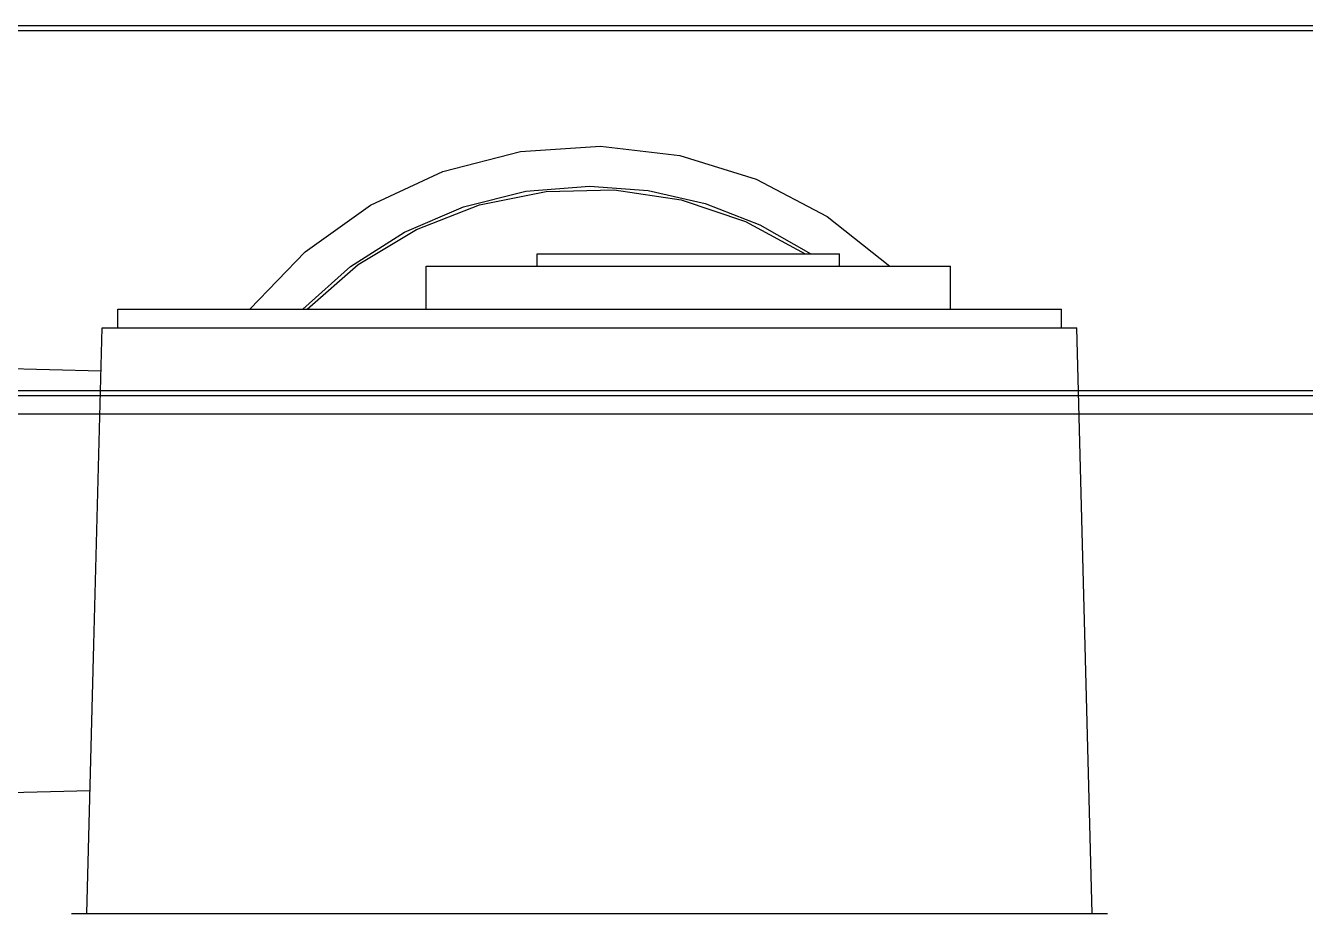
# Model space of a CAD drawing. Extents: x 431547 to 432141, y 118589 to 119430.
# Drawn here: x 431622.669 to 431625.856, y 119098.211 to 119100.423 of the extents above; entities that cross this region are included whole.
import ezdxf

# ---------------------------------------------------------------- set-up
doc = ezdxf.new("R2010")
doc.units = 0
doc.header["$LTSCALE"] = 300
doc.header["$MEASUREMENT"] = 0
doc.layers.add('1', color=7, linetype='CONTINUOUS')

msp = doc.modelspace()

# ---------------------------------------------------------------- linework, layer by layer
at = {"layer": '1'}
for p, q in [((431619.7749, 119100.4113), (431628.8653, 119100.4113)), ((431622.3082, 119100.4231), (431622.7535, 119100.4231)), ((431622.7535, 119100.4231), (431622.7842, 119100.4231)), ((431622.7842, 119100.4231), (431622.7842, 119100.4231)), ((431622.7842, 119100.4231), (431622.7842, 119100.4231)), ((431622.7842, 119100.4231), (431622.787, 119100.4231)), ((431622.7842, 119100.4231), (431622.7842, 119100.4231)), ((431622.7842, 119100.4231), (431622.7842, 119100.4231)), ((431622.7842, 119100.4231), (431622.7842, 119100.4231)), ((431622.7842, 119100.4231), (431622.7842, 119100.4231)), ((431622.7842, 119100.4231), (431622.7842, 119100.4231)), ((431622.7842, 119100.4231), (431622.7842, 119100.4231)), ((431622.787, 119100.4231), (431622.7954, 119100.4231)), ((431622.7954, 119100.4231), (431622.8089, 119100.4231)), ((431622.8089, 119100.4231), (431622.8274, 119100.4231)), ((431622.8274, 119100.4231), (431622.838, 119100.4231)), ((431622.838, 119100.4231), (431622.8692, 119100.4231)), ((431622.8692, 119100.4231), (431622.8727, 119100.4231)), ((431622.8727, 119100.4231), (431622.8764, 119100.4231)), ((431622.8764, 119100.4231), (431622.8908, 119100.4231)), ((431622.8908, 119100.4231), (431622.8917, 119100.4231)), ((431622.8917, 119100.4231), (431622.8917, 119100.4231)), ((431622.8917, 119100.4231), (431622.8918, 119100.4231)), ((431622.8917, 119100.4231), (431622.8917, 119100.4231)), ((431622.8917, 119100.4231), (431622.8917, 119100.4231)), ((431622.8917, 119100.4231), (431622.8917, 119100.4231)), ((431622.8917, 119100.4231), (431622.8917, 119100.4231)), ((431622.8917, 119100.4231), (431622.8917, 119100.4231)), ((431622.8917, 119100.4231), (431622.8917, 119100.4231)), ((431622.8917, 119100.4231), (431622.8917, 119100.4231)), ((431622.8917, 119100.4231), (431622.8917, 119100.4231)), ((431622.8918, 119100.4231), (431622.9043, 119100.4231)), ((431622.9043, 119100.4231), (431622.9452, 119100.4231)), ((431622.9452, 119100.4231), (431622.9992, 119100.4231)), ((431622.9992, 119100.4231), (431622.9992, 119100.4231)), ((431622.9992, 119100.4231), (431622.9993, 119100.4231)), ((431622.9992, 119100.4231), (431622.9992, 119100.4231)), ((431622.9992, 119100.4231), (431622.9992, 119100.4231)), ((431622.9992, 119100.4231), (431622.9992, 119100.4231)), ((431622.9993, 119100.4231), (431623.0104, 119100.4231)), ((431623.0104, 119100.4231), (431623.0465, 119100.4231)), ((431623.0465, 119100.4231), (431623.1067, 119100.4231)), ((431623.1067, 119100.4231), (431623.1889, 119100.4231)), ((431623.1889, 119100.4231), (431623.2908, 119100.4231)), ((431623.2908, 119100.4231), (431623.4092, 119100.4231)), ((431623.4092, 119100.4231), (431623.5404, 119100.4231)), ((431623.5404, 119100.4231), (431623.6804, 119100.4231)), ((431623.6804, 119100.4231), (431623.825, 119100.4231)), ((431623.825, 119100.4231), (431624.2872, 119100.4231)), ((431624.2872, 119100.4231), (431624.2909, 119100.4231)), ((431624.2872, 119100.4231), (431624.2872, 119100.4231)), ((431624.2909, 119100.4231), (431624.4394, 119100.4231)), ((431624.4394, 119100.4231), (431624.5839, 119100.4231)), ((431624.5839, 119100.4231), (431624.72, 119100.4231)), ((431624.72, 119100.4231), (431624.8433, 119100.4231)), ((431624.8433, 119100.4231), (431624.9497, 119100.4231)), ((431624.9497, 119100.4231), (431625.0359, 119100.4231)), ((431625.0359, 119100.4231), (431625.099, 119100.4231)), ((431625.099, 119100.4231), (431625.1371, 119100.4231)), ((431625.1371, 119100.4231), (431625.1489, 119100.4231)), ((431625.1489, 119100.4231), (431625.2, 119100.4231)), ((431625.2, 119100.4231), (431625.2431, 119100.4231)), ((431625.2431, 119100.4231), (431625.2564, 119100.4231)), ((431625.2564, 119100.4231), (431625.2574, 119100.4231)), ((431625.2574, 119100.4231), (431625.2718, 119100.4231)), ((431625.2718, 119100.4231), (431625.2724, 119100.4231)), ((431625.2724, 119100.4231), (431625.2777, 119100.4231)), ((431625.2777, 119100.4231), (431625.2795, 119100.4231)), ((431625.2795, 119100.4231), (431625.3292, 119100.4231)), ((431625.3292, 119100.4231), (431625.3393, 119100.4231)), ((431625.3393, 119100.4231), (431625.3528, 119100.4231)), ((431625.3528, 119100.4231), (431625.3612, 119100.4231)), ((431625.3612, 119100.4231), (431625.364, 119100.4231)), ((431625.364, 119100.4231), (431626.2948, 119100.4231)), ((431619.7135, 119099.5018), (431628.9267, 119099.5018)), ((431619.7749, 119099.5137), (431628.8653, 119099.5137)), ((431619.7442, 119099.4557), (431628.896, 119099.4557))]:
    msp.add_line(p, q, dxfattribs=at)
at = {"layer": '1', "ltscale": 0.5}
for p, q in [((431623.9015, 119100.1095), (431624.1003, 119100.1229)), ((431624.1003, 119100.1229), (431624.2982, 119100.0997)), ((431623.7085, 119100.0599), (431623.9015, 119100.1095)), ((431624.2982, 119100.0997), (431624.4885, 119100.0405)), ((431623.5279, 119099.9757), (431623.7085, 119100.0599)), ((431624.4885, 119100.0405), (431624.6647, 119099.9475)), ((431623.7596, 119099.972), (431623.9144, 119100.0105)), ((431623.7997, 119099.9765), (431623.9655, 119100.0098)), ((431623.9144, 119100.0105), (431624.0735, 119100.0234)), ((431623.9655, 119100.0098), (431624.1345, 119100.0138)), ((431624.0735, 119100.0234), (431624.2191, 119100.0126)), ((431624.1345, 119100.0138), (431624.3016, 119099.9887)), ((431624.2191, 119100.0126), (431624.3616, 119099.9803)), ((431623.3658, 119099.8599), (431623.5279, 119099.9757)), ((431623.613, 119099.9089), (431623.7596, 119099.972)), ((431623.6422, 119099.9152), (431623.7997, 119099.9765)), ((431624.3016, 119099.9887), (431624.4619, 119099.935)), ((431624.3616, 119099.9803), (431624.4976, 119099.9272)), ((431624.4619, 119099.935), (431624.6105, 119099.8545)), ((431624.6647, 119099.9475), (431624.8209, 119099.8238)), ((431623.4786, 119099.8229), (431623.613, 119099.9089)), ((431623.4977, 119099.8276), (431623.6422, 119099.9152)), ((431624.4976, 119099.9272), (431624.6243, 119099.8545)), ((431623.2276, 119099.7163), (431623.3658, 119099.8599)), ((431623.9429, 119099.8238), (431623.9429, 119099.8545)), ((431623.9429, 119099.8545), (431624.6954, 119099.8545)), ((431624.6954, 119099.8238), (431624.6954, 119099.8545)), ((431623.3598, 119099.7163), (431623.4786, 119099.8229)), ((431623.3704, 119099.7163), (431623.4977, 119099.8276)), ((431623.6666, 119099.7163), (431623.6666, 119099.8238)), ((431623.6666, 119099.8238), (431624.9718, 119099.8238)), ((431624.9718, 119099.7163), (431624.9718, 119099.8238)), ((431622.8988, 119099.6703), (431622.8988, 119099.7163)), ((431622.8988, 119099.7163), (431625.2482, 119099.7163)), ((431625.2482, 119099.6703), (431625.2482, 119099.7163)), ((431622.8395, 119098.8816), (431622.8602, 119099.6703)), ((431622.8602, 119099.6703), (431625.2867, 119099.6703)), ((431625.3249, 119098.2115), (431625.2867, 119099.6703)), ((431622.2846, 119099.5781), (431622.8574, 119099.5629)), ((431622.822, 119098.2115), (431622.8395, 119098.8816)), ((431622.2846, 119098.5032), (431622.83, 119098.5177)), ((431622.7836, 119098.2115), (431623.6142, 119098.2115)), ((431623.6142, 119098.2115), (431625.3633, 119098.2115))]:
    msp.add_line(p, q, dxfattribs=at)

doc.saveas('drawing.dxf')
